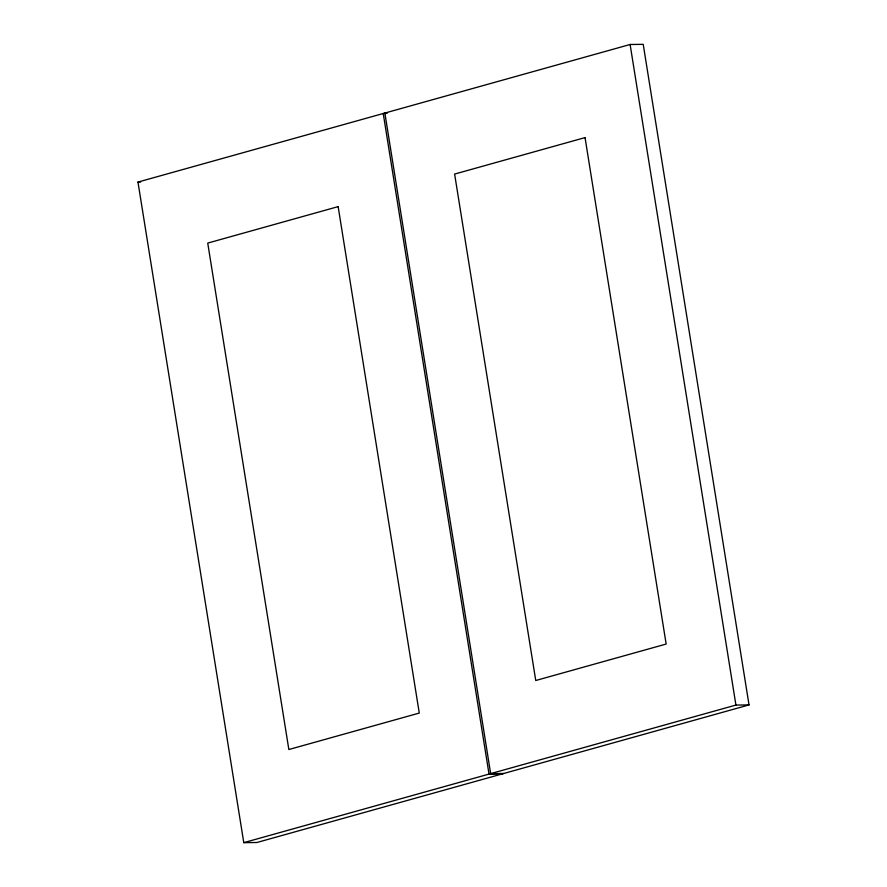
<?xml version="1.0" encoding="UTF-8"?>
<svg xmlns="http://www.w3.org/2000/svg" width="887" height="887" viewBox="0 0 887 887"><rect width="100%" height="100%" fill="white"/><g stroke="black" fill="none" stroke-linecap="round" stroke-linejoin="round"><path stroke-width="1.33" d="M137.973 182.079L630.114 44.494L643.219 44.35L749.027 704.921L256.886 842.506L243.781 842.65L137.973 182.079L140.589 182.046M243.781 842.65L735.922 705.065L749.027 704.921M387.486 113.026L384.858 113.048L490.666 773.63L503.772 773.486M385.845 113.481L383.228 113.514L489.025 774.085L502.142 773.952M630.114 44.494L735.922 705.065M338.147 206.627L207.735 243.093L288.852 749.526L419.274 713.07L338.147 206.627M585.043 137.607L454.621 174.074L535.748 680.506L666.159 644.051L585.043 137.607"/></g></svg>
